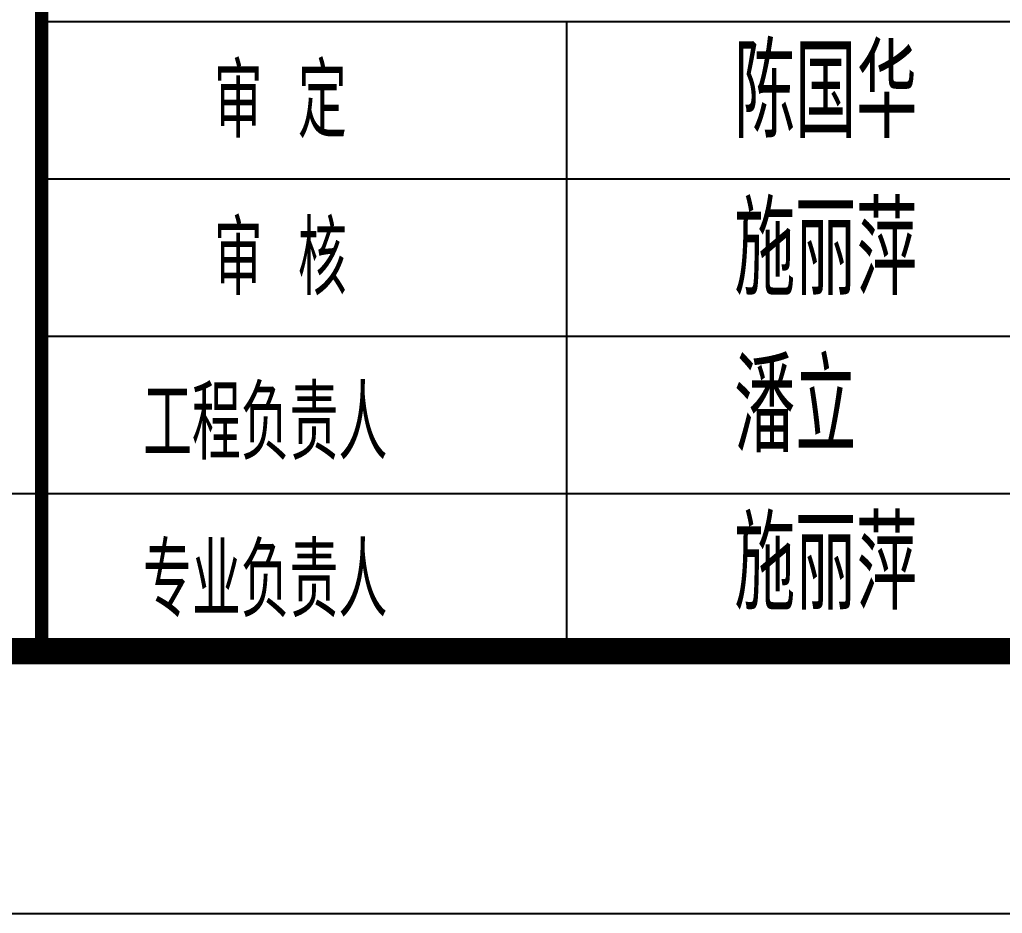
# Model space of a CAD drawing. Extents: x -2331248 to -1198620, y -977263 to -545844.
# Drawn here: x -1210412 to -1208539, y -855128 to -853424 of the extents above; entities that cross this region are included whole.
import ezdxf

# ---------------------------------------------------------------- set-up
doc = ezdxf.new("R2010")
doc.units = 0
doc.header["$LTSCALE"] = 1000
doc.header["$MEASUREMENT"] = 0
doc.linetypes.add('DASH', pattern=[0.35, 0.25, -0.1])
doc.layers.get('0').update_dxf_attribs({"linetype": 'CONTINUOUS'})
doc.layers.add('PUB_TITLE', color=4, linetype='CONTINUOUS')
doc.layers.add('t图框', color=222, linetype='CONTINUOUS')
doc.styles.add('HZTXT', font='tssdeng.shx', dxfattribs={"width": 0.7, "bigfont": 'tssdchn.shx'})
doc.styles.add('房间名称', font='SIMPLEX', dxfattribs={"width": 0.7, "bigfont": '0HZTXT'})

# ---------------------------------------------------------------- blocks, each defined once
blk = doc.blocks.new('ASDDA')
at = {"layer": 't图框'}
for p, q in [((-273365.6, 3064018.5), (-295865.6, 3064018.5)), ((-293865.6, 3064018.5), (-293865.6, 3061618.5)), ((-283365.6, 3063418.5), (-295865.6, 3063418.5)), ((-283365.6, 3062818.5), (-295865.6, 3062818.5)), ((-283365.6, 3062218.5), (-295865.6, 3062218.5)), ((-315865.6, 3061618.4), (-273365.6, 3061618.4))]:
    blk.add_line(p, q, dxfattribs=at)
at = {"layer": 't图框', "linetype": 'DASH', "ltscale": 0.01}
blk.add_line((-295865.6, 3062218.5), (-297772.4, 3062218.5), dxfattribs=at)
at = {"layer": 't图框', "const_width": 50}
for points in [[(-295865.6, 3061618.5), (-295865.6, 3065618.5), (-273365.6, 3065618.5)], [(-295865.6, 3065618.5), (-295865.6, 3065618.5), (-295865.6, 3061618.5)]]:
    blk.add_lwpolyline(points, dxfattribs=at)
at = {"style": '房间名称', "width": 0.7}
for s, p in [('审 定', (-295209.7, 3063576.3)), ('审 核', (-295209.7, 3062976.3)), ('工程负责人', (-295479.2, 3062348.4)), ('专业负责人', (-295479.2, 3061748.4))]:
    blk.add_text(s, height=280, dxfattribs=at).set_placement(p)
at = {"layer": 't图框', "style": 'HZTXT', "width": 0.7}
for s, p in [('陈国华', (-293226.3, 3063576.3)), ('施丽萍', (-293226.3, 3062976.3)), ('潘立', (-293226.3, 3062376.3)), ('施丽萍', (-293226.3, 3061776.3))]:
    blk.add_text(s, height=350.01, dxfattribs=at).set_placement(p)

msp = doc.modelspace()

# ---------------------------------------------------------------- linework, layer by layer
at = {"layer": 'PUB_TITLE'}
msp.add_lwpolyline([(-1240670, -855128), (-1198620, -855128), (-1198620, -825428), (-1240670, -825428)], close=True, dxfattribs=at)
at = {"layer": 'PUB_TITLE', "const_width": 50}
msp.add_lwpolyline([(-1239420, -854628), (-1199120, -854628), (-1199120, -825928), (-1239420, -825928)], close=True, dxfattribs=at)

# ---------------------------------------------------------------- block references
at = {"lineweight": -3, "xscale": 0.5000067828223109, "yscale": 0.5000067832879722, "zscale": 0.5000067830419062}
msp.add_blockref('ASDDA', (-1062435.4, -2385458), dxfattribs=at)

doc.saveas('drawing.dxf')
